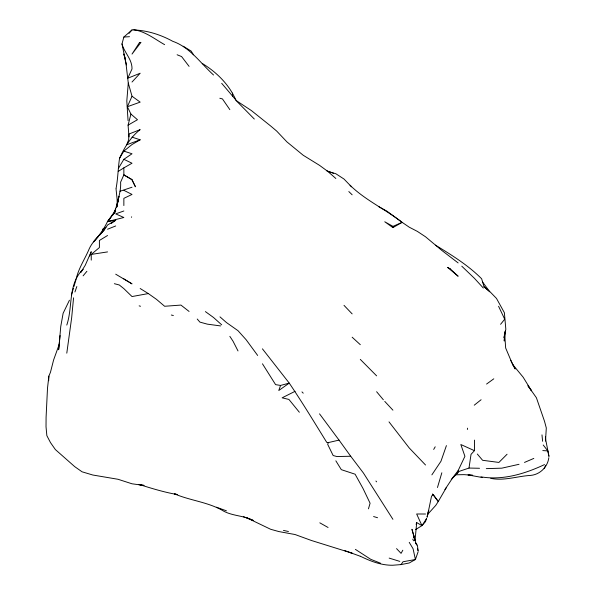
<?xml version="1.0" encoding="UTF-8"?>
<svg xmlns="http://www.w3.org/2000/svg" width="595" height="595" viewBox="0 0 595 595"><rect width="100%" height="100%" fill="white"/><g stroke="black" fill="none" stroke-linecap="round" stroke-linejoin="round"><path stroke-width="0.89" d="M426.533 518.275L425.529 521.614L421.959 525.63L416.686 522.588L415.057 540.476L416.574 545.102M504.404 334.792L504.24 341.032L505.289 331.013L504.069 337.677L505.832 329.28L504.382 312.71L496.49 298.43L490.637 292.398L484.062 286.783L481.63 278.772C468.057 265.125 451.746 255.129 435.488 245.162M69.436 300.215L63.13 313.267L60.75 326.506L59.195 344.438L53.587 360.027L50.478 372.217L48.864 376.129L47.503 388.193L46.09 417.251L46.023 426.712L46.856 435.644L50.478 442.576L55.357 449.56L74.71 466.636L82.058 471.805L92.798 475.018L118.033 479.28L132.016 483.795L143.789 485.408M48.686 380.733L48.864 376.129M467.417 429.486L467.469 428.162M213.546 75.007C200.545 63.196 190.05 47.31 172.781 41.323C160.382 34.503 146.206 30.033 132.016 29.914L123.857 37.039L121.99 43.926L125.909 62.854L128.275 83.047L126.802 101.031L128.051 120.577M116.04 188.578C117.981 178.574 118.011 168.34 119.55 158.307C124.422 147.545 130.662 136.947 140.167 129.621L129.003 134.024L128.639 139.751L126.728 144.749L140.167 139.818L132.016 137.125M545.496 441.103L546.299 427.961L544.529 421.334L536.415 397.772L528.048 385.872M392.998 226.383L384.764 221.771L392.916 227.61L392.998 226.383L402.138 222.337L409.226 227.178L417.378 231.403L425.529 236.788L441.84 250.45L458.143 262.923M73.564 297.827L71.66 317.76L66.789 353.162M117.475 199.206L116.799 206.963C117.899 198.708 121.224 190.608 120.606 182.182L123.857 174.893L123.857 167.872L132.016 163.238L123.857 159.311L118.42 168.37M60.08 335.535L58.63 349.711L59.195 344.438M117.289 204.747L118.918 196.328L116.717 207.172M444.926 489.573L452.862 477.569L458.7 471.53L468.994 468.057L471.032 454.349L474.453 450.668L474.453 440.107M548.835 457.667C547.66 466.971 540.029 474.572 530.643 475.405C517.323 476.149 504.084 481.124 490.756 478.343M66.789 325.071C73.021 306.67 67.726 283.934 83.092 269.297L80.883 272.227L85.211 265.311L91.243 251.7L89.741 256.058M427.158 517.338L431.576 495.962L433.681 495.122L438.27 501.511L435.778 505.363L427.768 514.266M128.981 136.872L128.081 125.136L130.93 114.076L127.36 106.721L132.016 96.234L128.275 83.047M368.461 508.837L370.083 503.221L363.017 488.473L355.111 474.208L341.314 469.656L335.848 460.82M102.377 231.217L103.143 228.592M71.415 295.001L73.43 288.233M73.929 286.545L75.944 279.776M437.466 487.513L441.84 472.787M427.039 516.601L428.794 510.748L427.976 512.332M114.292 213.055L118.427 199.756M416.113 524.351L416.686 522.588M114.865 211.545L115.705 209.038L112.492 215.159M74.94 291.966L76.829 286.53M350.708 456.253L339.031 440.092L328.306 442.606L327.689 444.361L333.141 455.525L336.807 456.529L350.708 456.253L363.404 472.995L392.916 519.316M446.414 445.603L440.954 461.281L431.873 474.87M418.151 551.677L415.414 559.508L409.226 562.982L401.067 564.588L392.73 565.243C381.261 565.406 370.44 561.189 360.302 556.206M262.425 348.841L289.244 383.106L280.557 385.441L278.772 390.513L289.244 383.106C302.379 402.495 314.472 422.554 326.796 442.449L328.306 442.606M76.197 278.936C78.622 268.018 85.048 258.907 89.228 248.799C93.482 239.435 102.377 233.619 107.554 225.007L115.705 220.247L107.554 221.593L123.857 217.502L115.705 213.88L123.857 210.98M131.458 217.331L131.666 216.811M544.194 468.6L545.682 465.26M452.862 477.569L458.143 470.6L464.918 456.291L460.828 444.517L474.453 450.668M98.51 236.371L93.527 241.868C98.993 235.828 103.887 229.209 107.375 221.823M402.815 550.219L401.067 553.365L396.545 548.62M446.466 487.365L438.27 501.511L432.446 494.029L433.681 495.122M433.681 449.426L435.205 446.793M119.55 158.307L123.857 151.108L132.016 144.533L140.167 139.818M415.674 529.535L421.959 525.63L426.459 518.818M401.067 564.588L403.008 561.762L415.414 559.508L413.071 548.746L409.226 542.35M107.457 221.667L112.187 214.981L115.705 211.24L112.477 215.412M111.957 215.881L107.636 221.667L110.863 217.502M500.573 324.32L504.709 319.217L498.573 306.261M83.092 275.842L86.9 271.298M129.063 33.35L132.016 29.914M99.759 235.003L104.735 229.506M132.016 82.028L140.167 73.237L127.769 78.243L132.016 68.931C132.172 59.091 124.377 52.896 121.99 43.926M451.248 479.466L458.143 472.556M507.066 454.245L498.907 462.427L482.605 460.292L477.316 454.037M91.243 260.127L91.243 254.415L99.402 247.557L99.402 240.469L107.554 235.501M474.252 405.188L481.102 399.728M486.569 384.058L493.798 378.814M103.634 228.874L105.895 227.253M111.176 223.482L115.705 220.247M123.857 159.311L132.016 153.778L123.857 151.108M118.234 171.397L123.857 167.872M128.081 125.136L137.482 119.714L130.93 114.076M392.916 227.61L402.138 222.337L386.847 211.106L378.48 206.525M295.075 391.317L282.127 397.824L288.925 399.438L299.352 412.253M544.522 464.591C524.998 473.784 502.738 480.589 480.983 476.848M524.485 462.434L533.819 458.41M107.554 229.216L115.705 225.959M120.004 191.255L132.016 187.224M127.36 106.721L140.167 102.124L132.016 96.234M519.041 464.293L501.808 468.168L486.294 468.629M189.084 311.445L180.932 305.079L164.629 306.269L156.47 299.337L148.319 293.573L132.016 296.555L123.857 288.635L119.283 284.975L114.344 283.696M91.243 254.415L107.554 251.908M123.857 37.039L129.509 36.689M455.309 474.81L464.085 474.639L472.72 475.316M468.994 468.057L479.533 468.272M425.529 514.013L416.656 513.991L421.959 525.63M542.796 450.579L547.831 450.906L548.977 456.424L545.674 439.504M472.616 475.301L468.02 474.922L482.605 477.569M253.485 520.543C243.429 515.188 231.44 516.267 221.697 509.989C206.8 501.89 189.835 500.447 174.38 493.82L177.652 494.616M220.581 325.926L207.343 324.149L199.913 322.118L197.235 319.039M144.012 485.364L138.843 484.568L140.784 484.97C152.96 488.807 165.008 492.422 177.533 494.601M280.557 385.441L275.582 384.63L262.462 363.805M133.793 29.75C145.292 31.364 154.752 39.077 164.629 44.662M283.443 530.39L288.456 531.521M171.323 315.023L173.361 315.529M219.823 98.249L222.433 98.911L229.849 109.644M139.148 305.867L140.502 306.254M202.285 63.472C216.573 72.129 229.469 84.817 236.029 100.473L251.283 110.492L270.621 125.954L276.697 131.086L286.924 141.893L303.234 155.273L319.537 165.351L327.689 171.323L335.848 173.747L343.999 179.043L351.526 186.815M373.586 516.534L377.557 517.732M389.167 558.103L399.795 561.382M344.81 550.65L352.151 553.201L311.386 540.476L295.075 534.533L278.772 531.543L270.621 529.267L246.895 517.858M216.424 507.2L226.45 510.83M349.942 552.502L359.96 556.139M326.439 170.668L333.557 173.323M243.348 516.661L253.47 520.558M380.413 563.16L370.752 559.322L355.386 549.364M177.117 54.762L181.601 56.577L189.084 66.372M123.857 190.326L132.016 194.446L123.857 198.343L123.857 205.558M319.82 522.827L328.061 527.482M115.705 274.183L132.016 283.875L123.291 278.534M183.215 46.231L191.144 51.073L193.531 54.822M140.167 288.516L148.319 293.573M401.067 221.571C384.504 208.83 365.055 199.935 350.061 185.268M205.394 311.601L213.546 317.514L221.697 324.84M484.062 286.783L489.759 291.751L482.605 282.075M327.689 171.323L335.848 178.493M219.979 316.86L226.442 322.542L238.007 330.694L246.159 339.767L257.657 355.46M352.151 337.209L360.302 344.683M461.787 266.188L474.453 278.341L483.311 288.032M376.613 375.847L360.302 359.387M348.819 191.553L352.151 194.81M254.31 119.03L238.007 102.504L221.697 83.322M425.529 465L409.226 447.953L389.004 421.877M301.977 391.904L303.234 393.183M343.999 305.354L352.151 313.885M384.764 401.402L392.916 410.171M415.436 542.938L417.378 545.102L418.099 550.814L417.445 548.367M375.914 481.02L376.613 481.838M376.613 391.718L383.359 399.788M319.537 413.852L339.031 440.092M504.724 334.628L505.661 348.008L512.622 364.438L523.146 377.193L531.521 390.803L527.996 385.813M543.213 445.008L547.831 450.906M229.849 336.361L233.062 341.255L238.007 350.946M458.143 470.6L458.7 471.53M512.622 364.438L515.218 368.982L510.726 360.347M412.774 539.159L413.532 540.818M125.158 58.228L123.857 53.981L126.4 64.915M415.139 540.52L411.956 529.275L415.057 540.476L413.465 534.66L413.979 538.125M116.055 188.972L117.55 203.624M541.986 434.878L542.595 441.282M545.503 436.909L545.712 439.482M232.481 93.103L232.504 96.152M139.557 42.49L132.016 54.078L140.963 42.386L139.557 42.49M450.095 268.732L447.559 267.386L458.143 276.244L450.095 268.732M131.8 179.482L123.857 174.893L132.016 179.69L135.429 186.793L131.8 179.482"/></g></svg>
